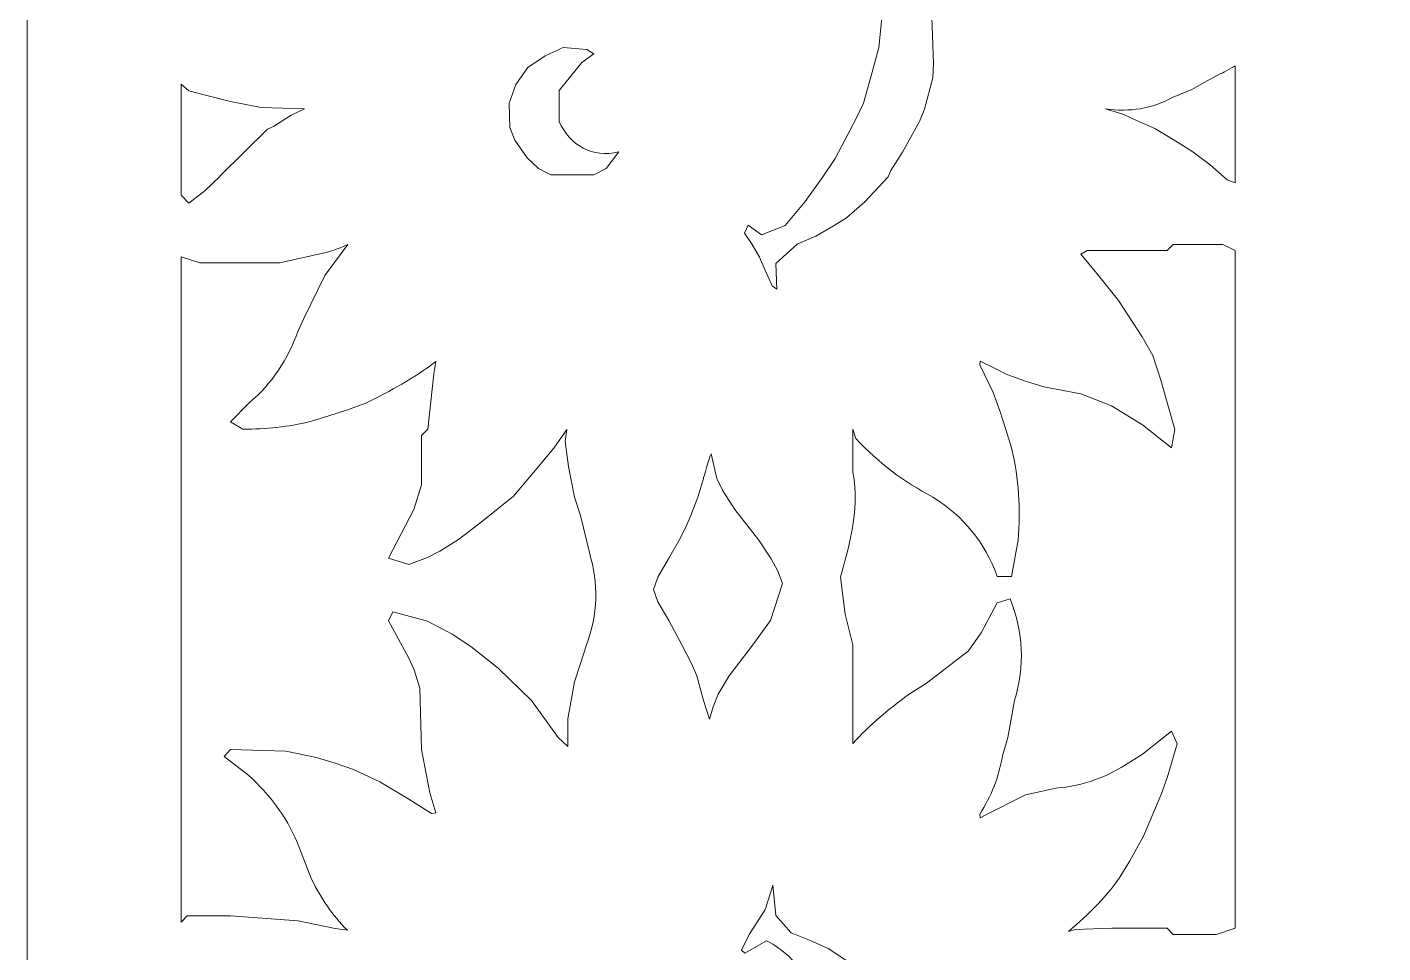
# Model space of a CAD drawing. Header units: centimetres. Extents: x -13.8 to 13.8, y -13.7 to 13.7.
# Drawn here: x 0.735 to 3.263, y -7.95 to -6.224 of the extents above; entities that cross this region are included whole.
import ezdxf

# ---------------------------------------------------------------- set-up
doc = ezdxf.new("R2010")
doc.units = ezdxf.units.CM
doc.header["$MEASUREMENT"] = 0
doc.layers.add('Layer 1', color=7, linetype='Continuous')

msp = doc.modelspace()

# ---------------------------------------------------------------- linework, layer by layer
at = {"layer": 'Layer 1', "lineweight": 0}
msp.add_lwpolyline([(0.73523, -13.67105), (13.55625, -13.67105), (13.55625, -0.86165), (0.73523, -0.86165), (0.73523, -13.67105)], close=True, dxfattribs=at)
at = {"layer": 'Layer 1', "color": 7, "lineweight": 0}
for points, knots in [([(2.38953, -5.96265), (2.38953, -5.96265), (2.39906, -5.97712), (2.39906, -5.97712), (2.39906, -5.97712), (2.39906, -5.97712), (2.38744, -5.98874), (2.38744, -5.98874), (2.38744, -5.98874), (2.38744, -5.98874), (2.36458, -6.02057), (2.36458, -6.02057), (2.36458, -6.02057), (2.36458, -6.02057), (2.38744, -6.07772), (2.38744, -6.07772), (2.38744, -6.07772), (2.38744, -6.07772), (2.3981, -6.10077), (2.3981, -6.10077), (2.3981, -6.10077), (2.3981, -6.10077), (2.41048, -6.13525), (2.41048, -6.13525), (2.41048, -6.13525), (2.41048, -6.13525), (2.42077, -6.16973), (2.42077, -6.16973), (2.42077, -6.16973), (2.42077, -6.16973), (2.42495, -6.29128), (2.42495, -6.29128), (2.42495, -6.29128), (2.42495, -6.29128), (2.424, -6.31853), (2.424, -6.31853), (2.424, -6.31853), (2.424, -6.31853), (2.40839, -6.37663), (2.40839, -6.37663), (2.40839, -6.37663), (2.40839, -6.37663), (2.39905, -6.39968), (2.39905, -6.39968), (2.39905, -6.39968), (2.39905, -6.39968), (2.37981, -6.43416), (2.37981, -6.43416), (2.37981, -6.43416), (2.37981, -6.43416), (2.36743, -6.45683), (2.36743, -6.45683), (2.36743, -6.45683), (2.36743, -6.45683), (2.34534, -6.49131), (2.34534, -6.49131), (2.34534, -6.49131), (2.34534, -6.49131), (2.34058, -6.50293), (2.34058, -6.50293), (2.34058, -6.50293), (2.34058, -6.50293), (2.29695, -6.54942), (2.29695, -6.54942), (2.29695, -6.54942), (2.29695, -6.54942), (2.26303, -6.57916), (2.26303, -6.57916), (2.26303, -6.57916), (2.26303, -6.57916), (2.23998, -6.59363), (2.23998, -6.59363), (2.23998, -6.59363), (2.23998, -6.59363), (2.2055, -6.61363), (2.2055, -6.61363), (2.2055, -6.61363), (2.2055, -6.61363), (2.17102, -6.6281), (2.17102, -6.6281), (2.17102, -6.6281), (2.17102, -6.6281), (2.13101, -6.66467), (2.13101, -6.66467), (2.13101, -6.66467), (2.13101, -6.66467), (2.1327, -6.71251), (2.1327, -6.71251), (2.1327, -6.71251), (2.1327, -6.71251), (2.12434, -6.70603), (2.12434, -6.70603), (2.12434, -6.70603), (2.12434, -6.70603), (2.11061, -6.67536), (2.11061, -6.67536), (2.11061, -6.67536), (2.11061, -6.67536), (2.10032, -6.65231), (2.10032, -6.65231), (2.10032, -6.65231), (2.10032, -6.65231), (2.0868, -6.62926), (2.0868, -6.62926), (2.0868, -6.62926), (2.0868, -6.62926), (2.07233, -6.60812), (2.07233, -6.60812), (2.07233, -6.60812), (2.07233, -6.60812), (2.07918, -6.59269), (2.07918, -6.59269), (2.07918, -6.59269), (2.07918, -6.59269), (2.10413, -6.61097), (2.10413, -6.61097), (2.10413, -6.61097), (2.10413, -6.61097), (2.14813, -6.59364), (2.14813, -6.59364), (2.14813, -6.59364), (2.14813, -6.59364), (2.18546, -6.54887), (2.18546, -6.54887), (2.18546, -6.54887), (2.18546, -6.54887), (2.2188, -6.50296), (2.2188, -6.50296), (2.2188, -6.50296), (2.2188, -6.50296), (2.24187, -6.46867), (2.24187, -6.46867), (2.24187, -6.46867), (2.24187, -6.46867), (2.26605, -6.42237), (2.26605, -6.42237), (2.26605, -6.42237), (2.26605, -6.42237), (2.28396, -6.38789), (2.28396, -6.38789), (2.28396, -6.38789), (2.28396, -6.38789), (2.29462, -6.36522), (2.29462, -6.36522), (2.29462, -6.36522), (2.29462, -6.36522), (2.31081, -6.3077), (2.31081, -6.3077), (2.31081, -6.3077), (2.31081, -6.3077), (2.32319, -6.26179), (2.32319, -6.26179), (2.32319, -6.26179), (2.32319, -6.26179), (2.33213, -6.1694), (2.33213, -6.1694), (2.33213, -6.1694), (2.33213, -6.1694), (2.34356, -6.15797), (2.34356, -6.15797), (2.34356, -6.15797), (2.34356, -6.15797), (2.34356, -6.06595), (2.34356, -6.06595), (2.34356, -6.06595), (2.34356, -6.06595), (2.30813, -6.03089), (2.30813, -6.03089), (2.30813, -6.03089), (2.30813, -6.03089), (2.28299, -6.0206), (2.28299, -6.0206), (2.28299, -6.0206), (2.28299, -6.0206), (2.29842, -6.00708), (2.29842, -6.00708), (2.29842, -6.00708), (2.29842, -6.00708), (2.33194, -5.99433), (2.33194, -5.99433), (2.33194, -5.99433), (2.33194, -5.99433), (2.35499, -5.98462), (2.35499, -5.98462), (2.35499, -5.98462), (2.35503, -5.98456), (2.38363, -5.96741), (2.38953, -5.96265)], [0, 0, 0, 0, 0.0208333, 0.0208333, 0.0208333, 0.0208333, 0.0416667, 0.0416667, 0.0416667, 0.0416667, 0.0625, 0.0625, 0.0625, 0.0625, 0.0833333, 0.0833333, 0.0833333, 0.0833333, 0.1041667, 0.1041667, 0.1041667, 0.1041667, 0.125, 0.125, 0.125, 0.125, 0.1458333, 0.1458333, 0.1458333, 0.1458333, 0.1666667, 0.1666667, 0.1666667, 0.1666667, 0.1875, 0.1875, 0.1875, 0.1875, 0.2083333, 0.2083333, 0.2083333, 0.2083333, 0.2291667, 0.2291667, 0.2291667, 0.2291667, 0.25, 0.25, 0.25, 0.25, 0.2708333, 0.2708333, 0.2708333, 0.2708333, 0.2916667, 0.2916667, 0.2916667, 0.2916667, 0.3125, 0.3125, 0.3125, 0.3125, 0.3333333, 0.3333333, 0.3333333, 0.3333333, 0.3541667, 0.3541667, 0.3541667, 0.3541667, 0.375, 0.375, 0.375, 0.375, 0.3958333, 0.3958333, 0.3958333, 0.3958333, 0.4166667, 0.4166667, 0.4166667, 0.4166667, 0.4375, 0.4375, 0.4375, 0.4375, 0.4583333, 0.4583333, 0.4583333, 0.4583333, 0.4791667, 0.4791667, 0.4791667, 0.4791667, 0.5, 0.5, 0.5, 0.5, 0.5208333, 0.5208333, 0.5208333, 0.5208333, 0.5416667, 0.5416667, 0.5416667, 0.5416667, 0.5625, 0.5625, 0.5625, 0.5625, 0.5833333, 0.5833333, 0.5833333, 0.5833333, 0.6041667, 0.6041667, 0.6041667, 0.6041667, 0.625, 0.625, 0.625, 0.625, 0.6458333, 0.6458333, 0.6458333, 0.6458333, 0.6666667, 0.6666667, 0.6666667, 0.6666667, 0.6875, 0.6875, 0.6875, 0.6875, 0.7083333, 0.7083333, 0.7083333, 0.7083333, 0.7291667, 0.7291667, 0.7291667, 0.7291667, 0.75, 0.75, 0.75, 0.75, 0.7708333, 0.7708333, 0.7708333, 0.7708333, 0.7916667, 0.7916667, 0.7916667, 0.7916667, 0.8125, 0.8125, 0.8125, 0.8125, 0.8333333, 0.8333333, 0.8333333, 0.8333333, 0.8541667, 0.8541667, 0.8541667, 0.8541667, 0.875, 0.875, 0.875, 0.875, 0.8958333, 0.8958333, 0.8958333, 0.8958333, 0.9166667, 0.9166667, 0.9166667, 0.9166667, 0.9375, 0.9375, 0.9375, 0.9375, 0.9583333, 0.9583333, 0.9583333, 0.9583333, 1, 1, 1, 1]), ([(1.73458, -6.26136), (1.73458, -6.26136), (1.77877, -6.26554), (1.77877, -6.26554), (1.77877, -6.26554), (1.77877, -6.26554), (1.79192, -6.27374), (1.79192, -6.27374), (1.79192, -6.27374), (1.79192, -6.27374), (1.76906, -6.28938), (1.76906, -6.28938), (1.76906, -6.28938), (1.76906, -6.28938), (1.72696, -6.34214), (1.72696, -6.34214), (1.72696, -6.34214), (1.72696, -6.34214), (1.72696, -6.39966), (1.72696, -6.39966), (1.72696, -6.39966), (1.74696, -6.44443), (1.78964, -6.46824), (1.83822, -6.45644), (1.83822, -6.45644), (1.83822, -6.45644), (1.81499, -6.4875), (1.81499, -6.4875), (1.81499, -6.4875), (1.81499, -6.4875), (1.79192, -6.4993), (1.79192, -6.4993), (1.79192, -6.4993), (1.79192, -6.4993), (1.71154, -6.4993), (1.71154, -6.4993), (1.71154, -6.4993), (1.71154, -6.4993), (1.68849, -6.4875), (1.68849, -6.4875), (1.68849, -6.4875), (1.68849, -6.4875), (1.66735, -6.4675), (1.66735, -6.4675), (1.66735, -6.4675), (1.66735, -6.4675), (1.64468, -6.43416), (1.64468, -6.43416), (1.64468, -6.43416), (1.64468, -6.43416), (1.63497, -6.41093), (1.63497, -6.41093), (1.63497, -6.41093), (1.63497, -6.41093), (1.63402, -6.36521), (1.63402, -6.36521), (1.63402, -6.36521), (1.63402, -6.36521), (1.6464, -6.33073), (1.6464, -6.33073), (1.6464, -6.33073), (1.6464, -6.33073), (1.66849, -6.29893), (1.66849, -6.29893), (1.66849, -6.29893), (1.66849, -6.29893), (1.70088, -6.27702), (1.70088, -6.27702), (1.70088, -6.27702), (1.70087, -6.27698), (1.72945, -6.26478), (1.73458, -6.26136)], [0, 0, 0, 0, 0.0526316, 0.0526316, 0.0526316, 0.0526316, 0.1052632, 0.1052632, 0.1052632, 0.1052632, 0.1578947, 0.1578947, 0.1578947, 0.1578947, 0.2105263, 0.2105263, 0.2105263, 0.2105263, 0.2631579, 0.2631579, 0.2631579, 0.2631579, 0.3157895, 0.3157895, 0.3157895, 0.3157895, 0.3684211, 0.3684211, 0.3684211, 0.3684211, 0.4210526, 0.4210526, 0.4210526, 0.4210526, 0.4736842, 0.4736842, 0.4736842, 0.4736842, 0.5263158, 0.5263158, 0.5263158, 0.5263158, 0.5789474, 0.5789474, 0.5789474, 0.5789474, 0.6315789, 0.6315789, 0.6315789, 0.6315789, 0.6842105, 0.6842105, 0.6842105, 0.6842105, 0.7368421, 0.7368421, 0.7368421, 0.7368421, 0.7894737, 0.7894737, 0.7894737, 0.7894737, 0.8421053, 0.8421053, 0.8421053, 0.8421053, 0.8947368, 0.8947368, 0.8947368, 0.8947368, 1, 1, 1, 1]), ([(2.98712, -6.29584), (2.98712, -6.29584), (2.98712, -6.51396), (2.98712, -6.51396), (2.98712, -6.51396), (2.98712, -6.51396), (2.97225, -6.50843), (2.97225, -6.50843), (2.97225, -6.50843), (2.97225, -6.50843), (2.94082, -6.48062), (2.94082, -6.48062), (2.94082, -6.48062), (2.94082, -6.48062), (2.90653, -6.45509), (2.90653, -6.45509), (2.90653, -6.45509), (2.90653, -6.45509), (2.87205, -6.433), (2.87205, -6.433), (2.87205, -6.433), (2.87205, -6.433), (2.83757, -6.4126), (2.83757, -6.4126), (2.83757, -6.4126), (2.83757, -6.4126), (2.80309, -6.39755), (2.80309, -6.39755), (2.80309, -6.39755), (2.80309, -6.39755), (2.78004, -6.38689), (2.78004, -6.38689), (2.78004, -6.38689), (2.78004, -6.38689), (2.74575, -6.37623), (2.74575, -6.37623), (2.74575, -6.37623), (2.79107, -6.38195), (2.83148, -6.3766), (2.87204, -6.35432), (2.87204, -6.35432), (2.87204, -6.35432), (2.90652, -6.34003), (2.90652, -6.34003), (2.90652, -6.34003), (2.90652, -6.34003), (2.94081, -6.32098), (2.94081, -6.32098), (2.94081, -6.32098), (2.94081, -6.32098), (2.96081, -6.31032), (2.96081, -6.31032), (2.96081, -6.31032), (2.96085, -6.31031), (2.98122, -6.30002), (2.98712, -6.29584)], [0, 0, 0, 0, 0.0666667, 0.0666667, 0.0666667, 0.0666667, 0.1333333, 0.1333333, 0.1333333, 0.1333333, 0.2, 0.2, 0.2, 0.2, 0.2666667, 0.2666667, 0.2666667, 0.2666667, 0.3333333, 0.3333333, 0.3333333, 0.3333333, 0.4, 0.4, 0.4, 0.4, 0.4666667, 0.4666667, 0.4666667, 0.4666667, 0.5333333, 0.5333333, 0.5333333, 0.5333333, 0.6, 0.6, 0.6, 0.6, 0.6666667, 0.6666667, 0.6666667, 0.6666667, 0.7333333, 0.7333333, 0.7333333, 0.7333333, 0.8, 0.8, 0.8, 0.8, 0.8666667, 0.8666667, 0.8666667, 0.8666667, 1, 1, 1, 1]), ([(1.02251, -6.33032), (1.02251, -6.33032), (1.0368, -6.3427), (1.0368, -6.3427), (1.0368, -6.3427), (1.0368, -6.3427), (1.06802, -6.35071), (1.06802, -6.35071), (1.06802, -6.35071), (1.06802, -6.35071), (1.11432, -6.36212), (1.11432, -6.36212), (1.11432, -6.36212), (1.11432, -6.36212), (1.17147, -6.37336), (1.17147, -6.37336), (1.17147, -6.37336), (1.17147, -6.37336), (1.25206, -6.37622), (1.25206, -6.37622), (1.25206, -6.37622), (1.25206, -6.37622), (1.2273, -6.38784), (1.2273, -6.38784), (1.2273, -6.38784), (1.2273, -6.38784), (1.19451, -6.409), (1.19451, -6.409), (1.19451, -6.409), (1.19451, -6.409), (1.18327, -6.41374), (1.18327, -6.41374), (1.18327, -6.41374), (1.18327, -6.41374), (1.09564, -6.50044), (1.09564, -6.50044), (1.09564, -6.50044), (1.09564, -6.50044), (1.09432, -6.50195), (1.09432, -6.50195), (1.09432, -6.50195), (1.09432, -6.50195), (1.06746, -6.52844), (1.06746, -6.52844), (1.06746, -6.52844), (1.06746, -6.52844), (1.0368, -6.55167), (1.0368, -6.55167), (1.0368, -6.55167), (1.0368, -6.55167), (1.02251, -6.53719), (1.02251, -6.53719), (1.02251, -6.53719), (1.02251, -6.53719), (1.02251, -6.33032), (1.02251, -6.33032)], [0, 0, 0, 0, 0.0666667, 0.0666667, 0.0666667, 0.0666667, 0.1333333, 0.1333333, 0.1333333, 0.1333333, 0.2, 0.2, 0.2, 0.2, 0.2666667, 0.2666667, 0.2666667, 0.2666667, 0.3333333, 0.3333333, 0.3333333, 0.3333333, 0.4, 0.4, 0.4, 0.4, 0.4666667, 0.4666667, 0.4666667, 0.4666667, 0.5333333, 0.5333333, 0.5333333, 0.5333333, 0.6, 0.6, 0.6, 0.6, 0.6666667, 0.6666667, 0.6666667, 0.6666667, 0.7333333, 0.7333333, 0.7333333, 0.7333333, 0.8, 0.8, 0.8, 0.8, 0.8666667, 0.8666667, 0.8666667, 0.8666667, 1, 1, 1, 1]), ([(1.33284, -6.62882), (1.33284, -6.62882), (1.29035, -6.68674), (1.29035, -6.68674), (1.29035, -6.68674), (1.29035, -6.68674), (1.25111, -6.76694), (1.25111, -6.76694), (1.25111, -6.76694), (1.25111, -6.76694), (1.24082, -6.79017), (1.24082, -6.79017), (1.24082, -6.79017), (1.22024, -6.8437), (1.19282, -6.88733), (1.1488, -6.92466), (1.1488, -6.92466), (1.1488, -6.92466), (1.11432, -6.95935), (1.11432, -6.95935), (1.11432, -6.95935), (1.11432, -6.95935), (1.13739, -6.97345), (1.13739, -6.97345), (1.13739, -6.97345), (1.18158, -6.97326), (1.22044, -6.96906), (1.26368, -6.95916), (1.26368, -6.95916), (1.26368, -6.95916), (1.29797, -6.94868), (1.29797, -6.94868), (1.29797, -6.94868), (1.29797, -6.94868), (1.33245, -6.93725), (1.33245, -6.93725), (1.33245, -6.93725), (1.33245, -6.93725), (1.36693, -6.92487), (1.36693, -6.92487), (1.36693, -6.92487), (1.41323, -6.90143), (1.4557, -6.87896), (1.49724, -6.84714), (1.49724, -6.84714), (1.49724, -6.84714), (1.49343, -6.87037), (1.49343, -6.87037), (1.49343, -6.87037), (1.49343, -6.87037), (1.482, -6.97343), (1.482, -6.97343), (1.482, -6.97343), (1.482, -6.97343), (1.47057, -6.98486), (1.47057, -6.98486), (1.47057, -6.98486), (1.47057, -6.98486), (1.47057, -7.07688), (1.47057, -7.07688), (1.47057, -7.07688), (1.47057, -7.07688), (1.45589, -7.12297), (1.45589, -7.12297), (1.45589, -7.12297), (1.45589, -7.12297), (1.40922, -7.21404), (1.40922, -7.21404), (1.40922, -7.21404), (1.40922, -7.21404), (1.44713, -7.22547), (1.44713, -7.22547), (1.44713, -7.22547), (1.44713, -7.22547), (1.48161, -7.21232), (1.48161, -7.21232), (1.48161, -7.21232), (1.48161, -7.21232), (1.50484, -7.20052), (1.50484, -7.20052), (1.50484, -7.20052), (1.50484, -7.20052), (1.53913, -7.1788), (1.53913, -7.1788), (1.53913, -7.1788), (1.53913, -7.1788), (1.58504, -7.14432), (1.58504, -7.14432), (1.58504, -7.14432), (1.58504, -7.14432), (1.642, -7.0982), (1.642, -7.0982), (1.642, -7.0982), (1.642, -7.0982), (1.67915, -7.05401), (1.67915, -7.05401), (1.67915, -7.05401), (1.67915, -7.05401), (1.71725, -7.00848), (1.71725, -7.00848), (1.71725, -7.00848), (1.71725, -7.00848), (1.74125, -6.97363), (1.74125, -6.97363), (1.74125, -6.97363), (1.74125, -6.97363), (1.73839, -6.99649), (1.73839, -6.99649), (1.73839, -6.99649), (1.73839, -6.99649), (1.74429, -7.04279), (1.74429, -7.04279), (1.74429, -7.04279), (1.74429, -7.04279), (1.75572, -7.09994), (1.75572, -7.09994), (1.75572, -7.09994), (1.75572, -7.09994), (1.76696, -7.13442), (1.76696, -7.13442), (1.76696, -7.13442), (1.76696, -7.13442), (1.78352, -7.20337), (1.78352, -7.20337), (1.78352, -7.20337), (1.80008, -7.26224), (1.7999, -7.31804), (1.7778, -7.37559), (1.7778, -7.37559), (1.7778, -7.37559), (1.76695, -7.41007), (1.76695, -7.41007), (1.76695, -7.41007), (1.76695, -7.41007), (1.75571, -7.44455), (1.75571, -7.44455), (1.75571, -7.44455), (1.75571, -7.44455), (1.74314, -7.5135), (1.74314, -7.5135), (1.74314, -7.5135), (1.74314, -7.5135), (1.74314, -7.56512), (1.74314, -7.56512), (1.74314, -7.56512), (1.74314, -7.56512), (1.72504, -7.54797), (1.72504, -7.54797), (1.72504, -7.54797), (1.72504, -7.54797), (1.67532, -7.47902), (1.67532, -7.47902), (1.67532, -7.47902), (1.67532, -7.47902), (1.61341, -7.41901), (1.61341, -7.41901), (1.61341, -7.41901), (1.61341, -7.41901), (1.56235, -7.37863), (1.56235, -7.37863), (1.56235, -7.37863), (1.56235, -7.37863), (1.52787, -7.35558), (1.52787, -7.35558), (1.52787, -7.35558), (1.52787, -7.35558), (1.48157, -7.33158), (1.48157, -7.33158), (1.48157, -7.33158), (1.48157, -7.33158), (1.4168, -7.31367), (1.4168, -7.31367), (1.4168, -7.31367), (1.4168, -7.31367), (1.40918, -7.33042), (1.40918, -7.33042), (1.40918, -7.33042), (1.40918, -7.33042), (1.44651, -7.39881), (1.44651, -7.39881), (1.44651, -7.39881), (1.44651, -7.39881), (1.4568, -7.42186), (1.4568, -7.42186), (1.4568, -7.42186), (1.4568, -7.42186), (1.46746, -7.45634), (1.46746, -7.45634), (1.46746, -7.45634), (1.46746, -7.45634), (1.4705, -7.57064), (1.4705, -7.57064), (1.4705, -7.57064), (1.4705, -7.57064), (1.48574, -7.65142), (1.48574, -7.65142), (1.48574, -7.65142), (1.48574, -7.65142), (1.49717, -7.68894), (1.49717, -7.68894), (1.49717, -7.68894), (1.49717, -7.68894), (1.48918, -7.68989), (1.48918, -7.68989), (1.48918, -7.68989), (1.48918, -7.68989), (1.44708, -7.66303), (1.44708, -7.66303), (1.44708, -7.66303), (1.44708, -7.66303), (1.39297, -7.63083), (1.39297, -7.63083), (1.39297, -7.63083), (1.39297, -7.63083), (1.34384, -7.60816), (1.34384, -7.60816), (1.34384, -7.60816), (1.34384, -7.60816), (1.30936, -7.59599), (1.30936, -7.59599), (1.30936, -7.59599), (1.30936, -7.59599), (1.27488, -7.58551), (1.27488, -7.58551), (1.27488, -7.58551), (1.27488, -7.58551), (1.21754, -7.57389), (1.21754, -7.57389), (1.21754, -7.57389), (1.21754, -7.57389), (1.1143, -7.57064), (1.1143, -7.57064), (1.1143, -7.57064), (1.1143, -7.57064), (1.10287, -7.58339), (1.10287, -7.58339), (1.10287, -7.58339), (1.10287, -7.58339), (1.14878, -7.61903), (1.14878, -7.61903), (1.14878, -7.61903), (1.18802, -7.65581), (1.21717, -7.69391), (1.23869, -7.74323), (1.23869, -7.74323), (1.23869, -7.74323), (1.26555, -7.81239), (1.26555, -7.81239), (1.26555, -7.81239), (1.28365, -7.84877), (1.30384, -7.87888), (1.33241, -7.90764), (1.33241, -7.90764), (1.33241, -7.90764), (1.30936, -7.90441), (1.30936, -7.90441), (1.30936, -7.90441), (1.30936, -7.90441), (1.24041, -7.88994), (1.24041, -7.88994), (1.24041, -7.88994), (1.24041, -7.88994), (1.11428, -7.881), (1.11428, -7.881), (1.11428, -7.881), (1.11428, -7.881), (1.03391, -7.88099), (1.03391, -7.88099), (1.03391, -7.88099), (1.03391, -7.88099), (1.02248, -7.89261), (1.02248, -7.89261), (1.02248, -7.89261), (1.02248, -7.89261), (1.02248, -6.65186), (1.02248, -6.65186), (1.02248, -6.65186), (1.02248, -6.65186), (1.05696, -6.66329), (1.05696, -6.66329), (1.05696, -6.66329), (1.05696, -6.66329), (1.20631, -6.66329), (1.20631, -6.66329), (1.20631, -6.66329), (1.20631, -6.66329), (1.29794, -6.64252), (1.29794, -6.64252), (1.29794, -6.64252), (1.29797, -6.64255), (1.32654, -6.63303), (1.33284, -6.62882)], [0, 0, 0, 0, 0.0135135, 0.0135135, 0.0135135, 0.0135135, 0.027027, 0.027027, 0.027027, 0.027027, 0.0405405, 0.0405405, 0.0405405, 0.0405405, 0.0540541, 0.0540541, 0.0540541, 0.0540541, 0.0675676, 0.0675676, 0.0675676, 0.0675676, 0.0810811, 0.0810811, 0.0810811, 0.0810811, 0.0945946, 0.0945946, 0.0945946, 0.0945946, 0.1081081, 0.1081081, 0.1081081, 0.1081081, 0.1216216, 0.1216216, 0.1216216, 0.1216216, 0.1351351, 0.1351351, 0.1351351, 0.1351351, 0.1486486, 0.1486486, 0.1486486, 0.1486486, 0.1621622, 0.1621622, 0.1621622, 0.1621622, 0.1756757, 0.1756757, 0.1756757, 0.1756757, 0.1891892, 0.1891892, 0.1891892, 0.1891892, 0.2027027, 0.2027027, 0.2027027, 0.2027027, 0.2162162, 0.2162162, 0.2162162, 0.2162162, 0.2297297, 0.2297297, 0.2297297, 0.2297297, 0.2432432, 0.2432432, 0.2432432, 0.2432432, 0.2567568, 0.2567568, 0.2567568, 0.2567568, 0.2702703, 0.2702703, 0.2702703, 0.2702703, 0.2837838, 0.2837838, 0.2837838, 0.2837838, 0.2972973, 0.2972973, 0.2972973, 0.2972973, 0.3108108, 0.3108108, 0.3108108, 0.3108108, 0.3243243, 0.3243243, 0.3243243, 0.3243243, 0.3378378, 0.3378378, 0.3378378, 0.3378378, 0.3513514, 0.3513514, 0.3513514, 0.3513514, 0.3648649, 0.3648649, 0.3648649, 0.3648649, 0.3783784, 0.3783784, 0.3783784, 0.3783784, 0.3918919, 0.3918919, 0.3918919, 0.3918919, 0.4054054, 0.4054054, 0.4054054, 0.4054054, 0.4189189, 0.4189189, 0.4189189, 0.4189189, 0.4324324, 0.4324324, 0.4324324, 0.4324324, 0.4459459, 0.4459459, 0.4459459, 0.4459459, 0.4594595, 0.4594595, 0.4594595, 0.4594595, 0.472973, 0.472973, 0.472973, 0.472973, 0.4864865, 0.4864865, 0.4864865, 0.4864865, 0.5, 0.5, 0.5, 0.5, 0.5135135, 0.5135135, 0.5135135, 0.5135135, 0.527027, 0.527027, 0.527027, 0.527027, 0.5405405, 0.5405405, 0.5405405, 0.5405405, 0.5540541, 0.5540541, 0.5540541, 0.5540541, 0.5675676, 0.5675676, 0.5675676, 0.5675676, 0.5810811, 0.5810811, 0.5810811, 0.5810811, 0.5945946, 0.5945946, 0.5945946, 0.5945946, 0.6081081, 0.6081081, 0.6081081, 0.6081081, 0.6216216, 0.6216216, 0.6216216, 0.6216216, 0.6351351, 0.6351351, 0.6351351, 0.6351351, 0.6486486, 0.6486486, 0.6486486, 0.6486486, 0.6621622, 0.6621622, 0.6621622, 0.6621622, 0.6756757, 0.6756757, 0.6756757, 0.6756757, 0.6891892, 0.6891892, 0.6891892, 0.6891892, 0.7027027, 0.7027027, 0.7027027, 0.7027027, 0.7162162, 0.7162162, 0.7162162, 0.7162162, 0.7297297, 0.7297297, 0.7297297, 0.7297297, 0.7432432, 0.7432432, 0.7432432, 0.7432432, 0.7567568, 0.7567568, 0.7567568, 0.7567568, 0.7702703, 0.7702703, 0.7702703, 0.7702703, 0.7837838, 0.7837838, 0.7837838, 0.7837838, 0.7972973, 0.7972973, 0.7972973, 0.7972973, 0.8108108, 0.8108108, 0.8108108, 0.8108108, 0.8243243, 0.8243243, 0.8243243, 0.8243243, 0.8378378, 0.8378378, 0.8378378, 0.8378378, 0.8513514, 0.8513514, 0.8513514, 0.8513514, 0.8648649, 0.8648649, 0.8648649, 0.8648649, 0.8783784, 0.8783784, 0.8783784, 0.8783784, 0.8918919, 0.8918919, 0.8918919, 0.8918919, 0.9054054, 0.9054054, 0.9054054, 0.9054054, 0.9189189, 0.9189189, 0.9189189, 0.9189189, 0.9324324, 0.9324324, 0.9324324, 0.9324324, 0.9459459, 0.9459459, 0.9459459, 0.9459459, 0.9594595, 0.9594595, 0.9594595, 0.9594595, 0.972973, 0.972973, 0.972973, 0.972973, 1, 1, 1, 1]), ([(2.87205, -6.62882), (2.87205, -6.62882), (2.96407, -6.62882), (2.96407, -6.62882), (2.96407, -6.62882), (2.96407, -6.62882), (2.98712, -6.64044), (2.98712, -6.64044), (2.98712, -6.64044), (2.98712, -6.64044), (2.98712, -7.90401), (2.98712, -7.90401), (2.98712, -7.90401), (2.98712, -7.90401), (2.95264, -7.91544), (2.95264, -7.91544), (2.95264, -7.91544), (2.95264, -7.91544), (2.87205, -7.91543), (2.87205, -7.91543), (2.87205, -7.91543), (2.87205, -7.91543), (2.86062, -7.904), (2.86062, -7.904), (2.86062, -7.904), (2.86062, -7.904), (2.79167, -7.904), (2.79167, -7.904), (2.79167, -7.904), (2.79167, -7.904), (2.75717, -7.904), (2.75717, -7.904), (2.75717, -7.904), (2.75717, -7.904), (2.68991, -7.90609), (2.68991, -7.90609), (2.68991, -7.90609), (2.68991, -7.90609), (2.67657, -7.9099), (2.67657, -7.9099), (2.67657, -7.9099), (2.71448, -7.87693), (2.75031, -7.84399), (2.77735, -7.80076), (2.77735, -7.80076), (2.77735, -7.80076), (2.79124, -7.7779), (2.79124, -7.7779), (2.79124, -7.7779), (2.79124, -7.7779), (2.81638, -7.73199), (2.81638, -7.73199), (2.81638, -7.73199), (2.81638, -7.73199), (2.85086, -7.65142), (2.85086, -7.65142), (2.85086, -7.65142), (2.85086, -7.65142), (2.86229, -7.61694), (2.86229, -7.61694), (2.86229, -7.61694), (2.86229, -7.61694), (2.87944, -7.55979), (2.87944, -7.55979), (2.87944, -7.55979), (2.87944, -7.55979), (2.86878, -7.53656), (2.86878, -7.53656), (2.86878, -7.53656), (2.86878, -7.53656), (2.81449, -7.57961), (2.81449, -7.57961), (2.81449, -7.57961), (2.81449, -7.57961), (2.79126, -7.59408), (2.79126, -7.59408), (2.79126, -7.59408), (2.74782, -7.6221), (2.70516, -7.63866), (2.65352, -7.64266), (2.65352, -7.64266), (2.65352, -7.64266), (2.59618, -7.65523), (2.59618, -7.65523), (2.59618, -7.65523), (2.59618, -7.65523), (2.51979, -7.69373), (2.51979, -7.69373), (2.51979, -7.69373), (2.51979, -7.69373), (2.51217, -7.69831), (2.51217, -7.69831), (2.51217, -7.69831), (2.51217, -7.69831), (2.51103, -7.69164), (2.51103, -7.69164), (2.51103, -7.69164), (2.53254, -7.65677), (2.54685, -7.62325), (2.55334, -7.58229), (2.55334, -7.58229), (2.55334, -7.58229), (2.56342, -7.548), (2.56342, -7.548), (2.56342, -7.548), (2.56342, -7.548), (2.57617, -7.47905), (2.57617, -7.47905), (2.57617, -7.47905), (2.59485, -7.4137), (2.59313, -7.35313), (2.56778, -7.28969), (2.56778, -7.28969), (2.56778, -7.28969), (2.54341, -7.29712), (2.54341, -7.29712), (2.54341, -7.29712), (2.54341, -7.29712), (2.51388, -7.35292), (2.51388, -7.35292), (2.51388, -7.35292), (2.51388, -7.35292), (2.4897, -7.3874), (2.4897, -7.3874), (2.4897, -7.3874), (2.4897, -7.3874), (2.41215, -7.44664), (2.41215, -7.44664), (2.41215, -7.44664), (2.41215, -7.44664), (2.37767, -7.46836), (2.37767, -7.46836), (2.37767, -7.46836), (2.34015, -7.49654), (2.30623, -7.52456), (2.2748, -7.55924), (2.2748, -7.55924), (2.2748, -7.55924), (2.27461, -7.37559), (2.27461, -7.37559), (2.27461, -7.37559), (2.27461, -7.37559), (2.26014, -7.31844), (2.26014, -7.31844), (2.26014, -7.31844), (2.26014, -7.31844), (2.25157, -7.24909), (2.25157, -7.24909), (2.25157, -7.24909), (2.25157, -7.24909), (2.26395, -7.20337), (2.26395, -7.20337), (2.26395, -7.20337), (2.27652, -7.15403), (2.28377, -7.10471), (2.27482, -7.05364), (2.27482, -7.05364), (2.27482, -7.05364), (2.27463, -6.97344), (2.27463, -6.97344), (2.27463, -6.97344), (2.27463, -6.97344), (2.28016, -6.99077), (2.28016, -6.99077), (2.28016, -6.99077), (2.32376, -7.03668), (2.36779, -7.07059), (2.42399, -7.09991), (2.42399, -7.09991), (2.48154, -7.13687), (2.5204, -7.18315), (2.54363, -7.24773), (2.54363, -7.24773), (2.54363, -7.24773), (2.57051, -7.24776), (2.57051, -7.24776), (2.57051, -7.24776), (2.57051, -7.24776), (2.58289, -7.1805), (2.58289, -7.1805), (2.58289, -7.1805), (2.58728, -7.12068), (2.58442, -7.06678), (2.57051, -7.0081), (2.57051, -7.0081), (2.57051, -7.0081), (2.55985, -6.97381), (2.55985, -6.97381), (2.55985, -6.97381), (2.55985, -6.97381), (2.54842, -6.93933), (2.54842, -6.93933), (2.54842, -6.93933), (2.54842, -6.93933), (2.53604, -6.90485), (2.53604, -6.90485), (2.53604, -6.90485), (2.53604, -6.90485), (2.51109, -6.85341), (2.51109, -6.85341), (2.51109, -6.85341), (2.51109, -6.85341), (2.51223, -6.84656), (2.51223, -6.84656), (2.51223, -6.84656), (2.51223, -6.84656), (2.53869, -6.85971), (2.53869, -6.85971), (2.53869, -6.85971), (2.53869, -6.85971), (2.56176, -6.87151), (2.56176, -6.87151), (2.56176, -6.87151), (2.56176, -6.87151), (2.59624, -6.88389), (2.59624, -6.88389), (2.59624, -6.88389), (2.59624, -6.88389), (2.63072, -6.89418), (2.63072, -6.89418), (2.63072, -6.89418), (2.63072, -6.89418), (2.69967, -6.9077), (2.69967, -6.9077), (2.69967, -6.9077), (2.69967, -6.9077), (2.75682, -6.92961), (2.75682, -6.92961), (2.75682, -6.92961), (2.75682, -6.92961), (2.81455, -6.96522), (2.81455, -6.96522), (2.81455, -6.96522), (2.81455, -6.96522), (2.86884, -7.0079), (2.86884, -7.0079), (2.86884, -7.0079), (2.86884, -7.0079), (2.87474, -6.9738), (2.87474, -6.9738), (2.87474, -6.9738), (2.87474, -6.9738), (2.84884, -6.88217), (2.84884, -6.88217), (2.84884, -6.88217), (2.84884, -6.88217), (2.83379, -6.83587), (2.83379, -6.83587), (2.83379, -6.83587), (2.83379, -6.83587), (2.81379, -6.80139), (2.81379, -6.80139), (2.81379, -6.80139), (2.81379, -6.80139), (2.76979, -6.73358), (2.76979, -6.73358), (2.76979, -6.73358), (2.76979, -6.73358), (2.73227, -6.68654), (2.73227, -6.68654), (2.73227, -6.68654), (2.73227, -6.68654), (2.6997, -6.64672), (2.6997, -6.64672), (2.6997, -6.64672), (2.6997, -6.64672), (2.71153, -6.64045), (2.71153, -6.64045), (2.71153, -6.64045), (2.71153, -6.64045), (2.86065, -6.64046), (2.86065, -6.64046), (2.86065, -6.64046), (2.86065, -6.64046), (2.87205, -6.62882), (2.87205, -6.62882)], [0, 0, 0, 0, 0.0142857, 0.0142857, 0.0142857, 0.0142857, 0.0285714, 0.0285714, 0.0285714, 0.0285714, 0.0428571, 0.0428571, 0.0428571, 0.0428571, 0.0571429, 0.0571429, 0.0571429, 0.0571429, 0.0714286, 0.0714286, 0.0714286, 0.0714286, 0.0857143, 0.0857143, 0.0857143, 0.0857143, 0.1, 0.1, 0.1, 0.1, 0.1142857, 0.1142857, 0.1142857, 0.1142857, 0.1285714, 0.1285714, 0.1285714, 0.1285714, 0.1428571, 0.1428571, 0.1428571, 0.1428571, 0.1571429, 0.1571429, 0.1571429, 0.1571429, 0.1714286, 0.1714286, 0.1714286, 0.1714286, 0.1857143, 0.1857143, 0.1857143, 0.1857143, 0.2, 0.2, 0.2, 0.2, 0.2142857, 0.2142857, 0.2142857, 0.2142857, 0.2285714, 0.2285714, 0.2285714, 0.2285714, 0.2428571, 0.2428571, 0.2428571, 0.2428571, 0.2571429, 0.2571429, 0.2571429, 0.2571429, 0.2714286, 0.2714286, 0.2714286, 0.2714286, 0.2857143, 0.2857143, 0.2857143, 0.2857143, 0.3, 0.3, 0.3, 0.3, 0.3142857, 0.3142857, 0.3142857, 0.3142857, 0.3285714, 0.3285714, 0.3285714, 0.3285714, 0.3428571, 0.3428571, 0.3428571, 0.3428571, 0.3571429, 0.3571429, 0.3571429, 0.3571429, 0.3714286, 0.3714286, 0.3714286, 0.3714286, 0.3857143, 0.3857143, 0.3857143, 0.3857143, 0.4, 0.4, 0.4, 0.4, 0.4142857, 0.4142857, 0.4142857, 0.4142857, 0.4285714, 0.4285714, 0.4285714, 0.4285714, 0.4428571, 0.4428571, 0.4428571, 0.4428571, 0.4571429, 0.4571429, 0.4571429, 0.4571429, 0.4714286, 0.4714286, 0.4714286, 0.4714286, 0.4857143, 0.4857143, 0.4857143, 0.4857143, 0.5, 0.5, 0.5, 0.5, 0.5142857, 0.5142857, 0.5142857, 0.5142857, 0.5285714, 0.5285714, 0.5285714, 0.5285714, 0.5428571, 0.5428571, 0.5428571, 0.5428571, 0.5571429, 0.5571429, 0.5571429, 0.5571429, 0.5714286, 0.5714286, 0.5714286, 0.5714286, 0.5857143, 0.5857143, 0.5857143, 0.5857143, 0.6, 0.6, 0.6, 0.6, 0.6142857, 0.6142857, 0.6142857, 0.6142857, 0.6285714, 0.6285714, 0.6285714, 0.6285714, 0.6428571, 0.6428571, 0.6428571, 0.6428571, 0.6571429, 0.6571429, 0.6571429, 0.6571429, 0.6714286, 0.6714286, 0.6714286, 0.6714286, 0.6857143, 0.6857143, 0.6857143, 0.6857143, 0.7, 0.7, 0.7, 0.7, 0.7142857, 0.7142857, 0.7142857, 0.7142857, 0.7285714, 0.7285714, 0.7285714, 0.7285714, 0.7428571, 0.7428571, 0.7428571, 0.7428571, 0.7571429, 0.7571429, 0.7571429, 0.7571429, 0.7714286, 0.7714286, 0.7714286, 0.7714286, 0.7857143, 0.7857143, 0.7857143, 0.7857143, 0.8, 0.8, 0.8, 0.8, 0.8142857, 0.8142857, 0.8142857, 0.8142857, 0.8285714, 0.8285714, 0.8285714, 0.8285714, 0.8428571, 0.8428571, 0.8428571, 0.8428571, 0.8571429, 0.8571429, 0.8571429, 0.8571429, 0.8714286, 0.8714286, 0.8714286, 0.8714286, 0.8857143, 0.8857143, 0.8857143, 0.8857143, 0.9, 0.9, 0.9, 0.9, 0.9142857, 0.9142857, 0.9142857, 0.9142857, 0.9285714, 0.9285714, 0.9285714, 0.9285714, 0.9428571, 0.9428571, 0.9428571, 0.9428571, 0.9571429, 0.9571429, 0.9571429, 0.9571429, 0.9714286, 0.9714286, 0.9714286, 0.9714286, 1, 1, 1, 1]), ([(2.01044, -7.01937), (2.01044, -7.01937), (2.0211, -7.06546), (2.0211, -7.06546), (2.0211, -7.06546), (2.0211, -7.06546), (2.03234, -7.08851), (2.03234, -7.08851), (2.03234, -7.08851), (2.03234, -7.08851), (2.05443, -7.12299), (2.05443, -7.12299), (2.05443, -7.12299), (2.05443, -7.12299), (2.0992, -7.18051), (2.0992, -7.18051), (2.0992, -7.18051), (2.0992, -7.18051), (2.12243, -7.21499), (2.12243, -7.21499), (2.12243, -7.21499), (2.12243, -7.21499), (2.13481, -7.23785), (2.13481, -7.23785), (2.13481, -7.23785), (2.13481, -7.23785), (2.14338, -7.2609), (2.14338, -7.2609), (2.14338, -7.2609), (2.14338, -7.2609), (2.12129, -7.32985), (2.12129, -7.32985), (2.12129, -7.32985), (2.12129, -7.32985), (2.08795, -7.37557), (2.08795, -7.37557), (2.08795, -7.37557), (2.08795, -7.37557), (2.04376, -7.4333), (2.04376, -7.4333), (2.04376, -7.4333), (2.04376, -7.4333), (2.02376, -7.46759), (2.02376, -7.46759), (2.02376, -7.46759), (2.02376, -7.46759), (2.01423, -7.49082), (2.01423, -7.49082), (2.01423, -7.49082), (2.01423, -7.49082), (2.00717, -7.51387), (2.00717, -7.51387), (2.00717, -7.51387), (2.00717, -7.51387), (1.99593, -7.47902), (1.99593, -7.47902), (1.99593, -7.47902), (1.99593, -7.47902), (1.98355, -7.4333), (1.98355, -7.4333), (1.98355, -7.4333), (1.98355, -7.4333), (1.97384, -7.41007), (1.97384, -7.41007), (1.97384, -7.41007), (1.97384, -7.41007), (1.95593, -7.37559), (1.95593, -7.37559), (1.95593, -7.37559), (1.95593, -7.37559), (1.93175, -7.32987), (1.93175, -7.32987), (1.93175, -7.32987), (1.93175, -7.32987), (1.91079, -7.29539), (1.91079, -7.29539), (1.91079, -7.29539), (1.91079, -7.29539), (1.90317, -7.27234), (1.90317, -7.27234), (1.90317, -7.27234), (1.90317, -7.27234), (1.91079, -7.24948), (1.91079, -7.24948), (1.91079, -7.24948), (1.91079, -7.24948), (1.93079, -7.215), (1.93079, -7.215), (1.93079, -7.215), (1.93079, -7.215), (1.95098, -7.18052), (1.95098, -7.18052), (1.95098, -7.18052), (1.95098, -7.18052), (1.96241, -7.15747), (1.96241, -7.15747), (1.96241, -7.15747), (1.96241, -7.15747), (1.9727, -7.13442), (1.9727, -7.13442), (1.9727, -7.13442), (1.9727, -7.13442), (1.98545, -7.09994), (1.98545, -7.09994), (1.98545, -7.09994), (1.98545, -7.09994), (1.99593, -7.06546), (1.99593, -7.06546), (1.99593, -7.06546), (1.99596, -7.06546), (2.00718, -7.02506), (2.01044, -7.01937)], [0, 0, 0, 0, 0.0344828, 0.0344828, 0.0344828, 0.0344828, 0.0689655, 0.0689655, 0.0689655, 0.0689655, 0.1034483, 0.1034483, 0.1034483, 0.1034483, 0.137931, 0.137931, 0.137931, 0.137931, 0.1724138, 0.1724138, 0.1724138, 0.1724138, 0.2068966, 0.2068966, 0.2068966, 0.2068966, 0.2413793, 0.2413793, 0.2413793, 0.2413793, 0.2758621, 0.2758621, 0.2758621, 0.2758621, 0.3103448, 0.3103448, 0.3103448, 0.3103448, 0.3448276, 0.3448276, 0.3448276, 0.3448276, 0.3793103, 0.3793103, 0.3793103, 0.3793103, 0.4137931, 0.4137931, 0.4137931, 0.4137931, 0.4482759, 0.4482759, 0.4482759, 0.4482759, 0.4827586, 0.4827586, 0.4827586, 0.4827586, 0.5172414, 0.5172414, 0.5172414, 0.5172414, 0.5517241, 0.5517241, 0.5517241, 0.5517241, 0.5862069, 0.5862069, 0.5862069, 0.5862069, 0.6206897, 0.6206897, 0.6206897, 0.6206897, 0.6551724, 0.6551724, 0.6551724, 0.6551724, 0.6896552, 0.6896552, 0.6896552, 0.6896552, 0.7241379, 0.7241379, 0.7241379, 0.7241379, 0.7586207, 0.7586207, 0.7586207, 0.7586207, 0.7931034, 0.7931034, 0.7931034, 0.7931034, 0.8275862, 0.8275862, 0.8275862, 0.8275862, 0.862069, 0.862069, 0.862069, 0.862069, 0.8965517, 0.8965517, 0.8965517, 0.8965517, 0.9310345, 0.9310345, 0.9310345, 0.9310345, 1, 1, 1, 1]), ([(2.1255, -7.82365), (2.1255, -7.82365), (2.13103, -7.88022), (2.13103, -7.88022), (2.13103, -7.88022), (2.13103, -7.88022), (2.15961, -7.91261), (2.15961, -7.91261), (2.15961, -7.91261), (2.15961, -7.91261), (2.19409, -7.92613), (2.19409, -7.92613), (2.19409, -7.92613), (2.19409, -7.92613), (2.22859, -7.94156), (2.22859, -7.94156), (2.22859, -7.94156), (2.22859, -7.94156), (2.26307, -7.96461), (2.26307, -7.96461), (2.26307, -7.96461), (2.26307, -7.96461), (2.33033, -8.03052), (2.33033, -8.03052), (2.33033, -8.03052), (2.33033, -8.03052), (2.34536, -8.05359), (2.34536, -8.05359), (2.34536, -8.05359), (2.34536, -8.05359), (2.36745, -8.08807), (2.36745, -8.08807), (2.36745, -8.08807), (2.36745, -8.08807), (2.38745, -8.12255), (2.38745, -8.12255), (2.38745, -8.12255), (2.38745, -8.12255), (2.39907, -8.14562), (2.39907, -8.14562), (2.39907, -8.14562), (2.39907, -8.14562), (2.40841, -8.16848), (2.40841, -8.16848), (2.40841, -8.16848), (2.40841, -8.16848), (2.42079, -8.2146), (2.42079, -8.2146), (2.42079, -8.2146), (2.42079, -8.2146), (2.42497, -8.33612), (2.42497, -8.33612), (2.42497, -8.33612), (2.42497, -8.33612), (2.42402, -8.36337), (2.42402, -8.36337), (2.42402, -8.36337), (2.42402, -8.36337), (2.41431, -8.387), (2.41431, -8.387), (2.41431, -8.387), (2.41431, -8.387), (2.40288, -8.42148), (2.40288, -8.42148), (2.40288, -8.42148), (2.40288, -8.42148), (2.3905, -8.45577), (2.3905, -8.45577), (2.3905, -8.45577), (2.3905, -8.45577), (2.37984, -8.47863), (2.37984, -8.47863), (2.37984, -8.47863), (2.37984, -8.47863), (2.3646, -8.52472), (2.3646, -8.52472), (2.3646, -8.52472), (2.3646, -8.52472), (2.39548, -8.56131), (2.39548, -8.56131), (2.39548, -8.56131), (2.39548, -8.56131), (2.39548, -8.57541), (2.39548, -8.57541), (2.39548, -8.57541), (2.39548, -8.57541), (2.36651, -8.5676), (2.36651, -8.5676), (2.36651, -8.5676), (2.36651, -8.5676), (2.35508, -8.56038), (2.35508, -8.56038), (2.35508, -8.56038), (2.35508, -8.56038), (2.3206, -8.54591), (2.3206, -8.54591), (2.3206, -8.54591), (2.3206, -8.54591), (2.28136, -8.53144), (2.28136, -8.53144), (2.28136, -8.53144), (2.28136, -8.53144), (2.28136, -8.51792), (2.28136, -8.51792), (2.28136, -8.51792), (2.28136, -8.51792), (2.31756, -8.5162), (2.31756, -8.5162), (2.31756, -8.5162), (2.31756, -8.5162), (2.33508, -8.47868), (2.33508, -8.47868), (2.33508, -8.47868), (2.33508, -8.47868), (2.33222, -8.37523), (2.33222, -8.37523), (2.33222, -8.37523), (2.33222, -8.37523), (2.32135, -8.27178), (2.32135, -8.27178), (2.32135, -8.27178), (2.32135, -8.27178), (2.31087, -8.2373), (2.31087, -8.2373), (2.31087, -8.2373), (2.31087, -8.2373), (2.29963, -8.20301), (2.29963, -8.20301), (2.29963, -8.20301), (2.29963, -8.20301), (2.28704, -8.16853), (2.28704, -8.16853), (2.28704, -8.16853), (2.28704, -8.16853), (2.27638, -8.14567), (2.27638, -8.14567), (2.27638, -8.14567), (2.27638, -8.14567), (2.26609, -8.1226), (2.26609, -8.1226), (2.26609, -8.1226), (2.26609, -8.1226), (2.24191, -8.07669), (2.24191, -8.07669), (2.24191, -8.07669), (2.24191, -8.07669), (2.19619, -8.00792), (2.19619, -8.00792), (2.19619, -8.00792), (2.19619, -8.00792), (2.19122, -7.99609), (2.19122, -7.99609), (2.19122, -7.99609), (2.1695, -7.96886), (2.1455, -7.94315), (2.11388, -7.92714), (2.11388, -7.92714), (2.11388, -7.92714), (2.07348, -7.95021), (2.07348, -7.95021), (2.07348, -7.95021), (2.07348, -7.95021), (2.06681, -7.94449), (2.06681, -7.94449), (2.06681, -7.94449), (2.06681, -7.94449), (2.0811, -7.91573), (2.0811, -7.91573), (2.0811, -7.91573), (2.0811, -7.91573), (2.11063, -7.87001), (2.11063, -7.87001), (2.11063, -7.87001), (2.11063, -7.86993), (2.12378, -7.83069), (2.1255, -7.82365)], [0, 0, 0, 0, 0.0222222, 0.0222222, 0.0222222, 0.0222222, 0.0444444, 0.0444444, 0.0444444, 0.0444444, 0.0666667, 0.0666667, 0.0666667, 0.0666667, 0.0888889, 0.0888889, 0.0888889, 0.0888889, 0.1111111, 0.1111111, 0.1111111, 0.1111111, 0.1333333, 0.1333333, 0.1333333, 0.1333333, 0.1555556, 0.1555556, 0.1555556, 0.1555556, 0.1777778, 0.1777778, 0.1777778, 0.1777778, 0.2, 0.2, 0.2, 0.2, 0.2222222, 0.2222222, 0.2222222, 0.2222222, 0.2444444, 0.2444444, 0.2444444, 0.2444444, 0.2666667, 0.2666667, 0.2666667, 0.2666667, 0.2888889, 0.2888889, 0.2888889, 0.2888889, 0.3111111, 0.3111111, 0.3111111, 0.3111111, 0.3333333, 0.3333333, 0.3333333, 0.3333333, 0.3555556, 0.3555556, 0.3555556, 0.3555556, 0.3777778, 0.3777778, 0.3777778, 0.3777778, 0.4, 0.4, 0.4, 0.4, 0.4222222, 0.4222222, 0.4222222, 0.4222222, 0.4444444, 0.4444444, 0.4444444, 0.4444444, 0.4666667, 0.4666667, 0.4666667, 0.4666667, 0.4888889, 0.4888889, 0.4888889, 0.4888889, 0.5111111, 0.5111111, 0.5111111, 0.5111111, 0.5333333, 0.5333333, 0.5333333, 0.5333333, 0.5555556, 0.5555556, 0.5555556, 0.5555556, 0.5777778, 0.5777778, 0.5777778, 0.5777778, 0.6, 0.6, 0.6, 0.6, 0.6222222, 0.6222222, 0.6222222, 0.6222222, 0.6444444, 0.6444444, 0.6444444, 0.6444444, 0.6666667, 0.6666667, 0.6666667, 0.6666667, 0.6888889, 0.6888889, 0.6888889, 0.6888889, 0.7111111, 0.7111111, 0.7111111, 0.7111111, 0.7333333, 0.7333333, 0.7333333, 0.7333333, 0.7555556, 0.7555556, 0.7555556, 0.7555556, 0.7777778, 0.7777778, 0.7777778, 0.7777778, 0.8, 0.8, 0.8, 0.8, 0.8222222, 0.8222222, 0.8222222, 0.8222222, 0.8444444, 0.8444444, 0.8444444, 0.8444444, 0.8666667, 0.8666667, 0.8666667, 0.8666667, 0.8888889, 0.8888889, 0.8888889, 0.8888889, 0.9111111, 0.9111111, 0.9111111, 0.9111111, 0.9333333, 0.9333333, 0.9333333, 0.9333333, 0.9555556, 0.9555556, 0.9555556, 0.9555556, 1, 1, 1, 1])]:
    msp.add_open_spline(points, degree=3, knots=knots, dxfattribs=at)

doc.saveas('drawing.dxf')
